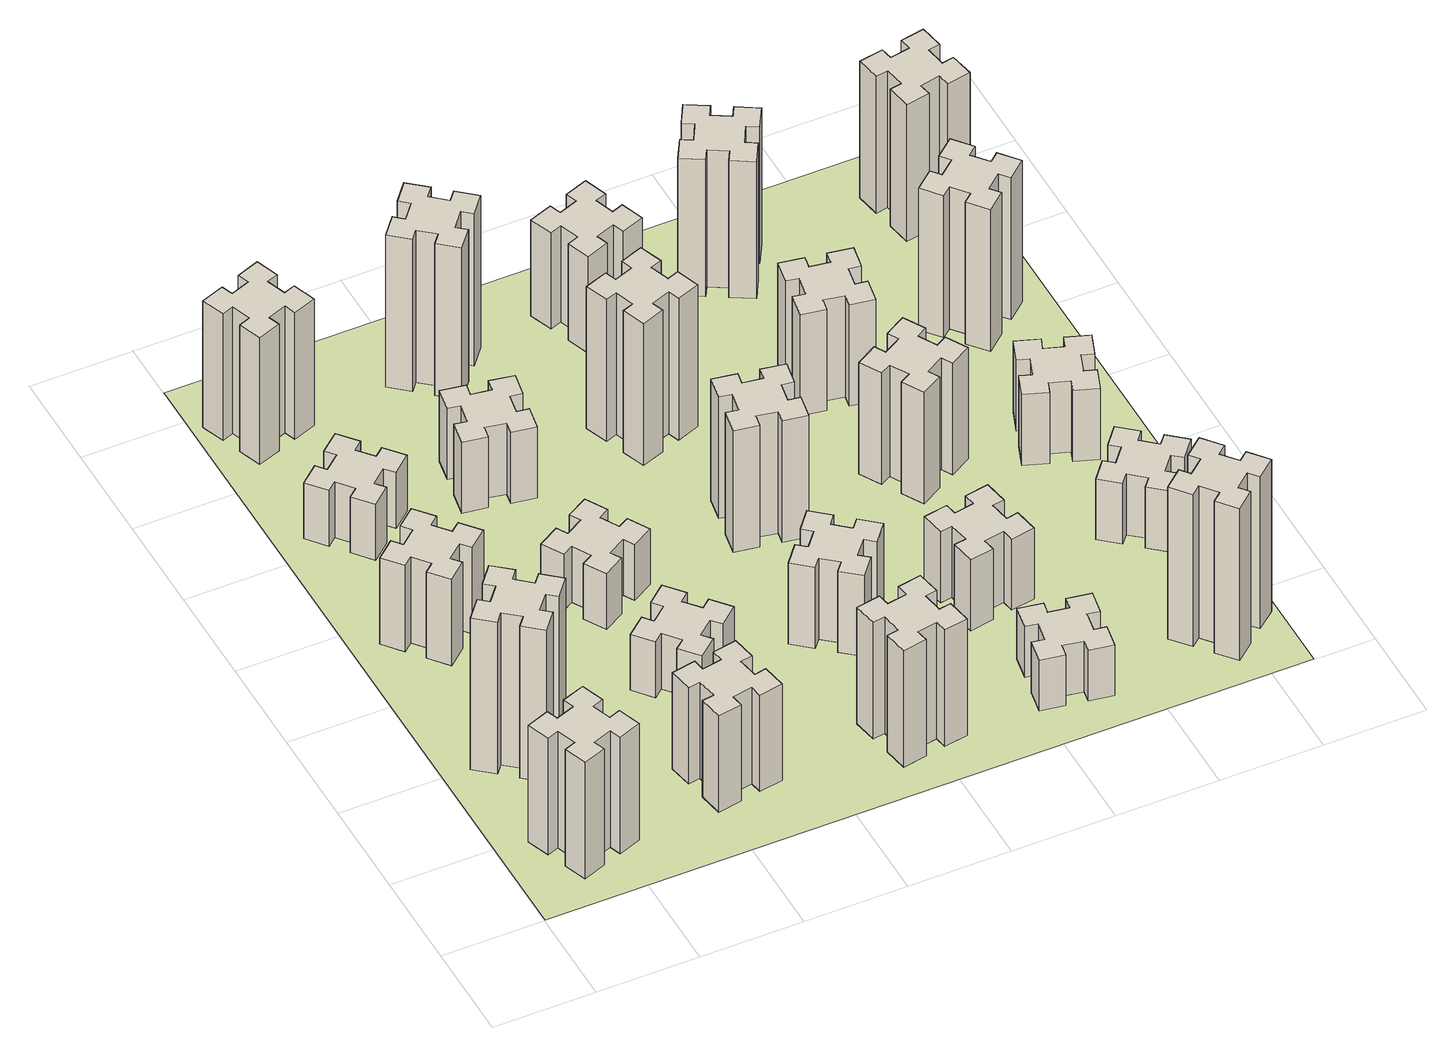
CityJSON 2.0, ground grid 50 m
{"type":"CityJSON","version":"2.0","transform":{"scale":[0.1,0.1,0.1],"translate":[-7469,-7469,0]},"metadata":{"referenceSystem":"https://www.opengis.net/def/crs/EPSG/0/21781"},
"CityObjects":{
"building1":{"type":"Building","attributes":{"class":"1000","function":"1000","usage":"1000","yearOfConstruction":2016,"roofType":"1000","measuredHeight":69,"storeysAboveGround":30,"storeysBelowGround":0},"geometry":[{"type":"Solid","lod":"1","boundaries":[[[[0,1,2,3,4,5,6,7,8,9,10,11,12,13,14,15,16,17,18,19]],[[17,16,20,21]],[[16,15,22,20]],[[15,14,23,22]],[[14,13,24,23]],[[13,12,25,24]],[[12,11,26,25]],[[11,10,27,26]],[[10,9,28,27]],[[9,8,29,28]],[[8,7,30,29]],[[7,6,31,30]],[[6,5,32,31]],[[5,4,33,32]],[[4,3,34,33]],[[3,2,35,34]],[[2,1,36,35]],[[1,0,37,36]],[[0,19,38,37]],[[19,18,39,38]],[[18,17,21,39]],[[24,25,26,27,28,29,30,31,32,33,34,35,36,37,38,39,21,20,22,23]]]]}]},
"building2":{"type":"Building","attributes":{"class":"1000","function":"1000","usage":"1000","yearOfConstruction":2016,"roofType":"1000","measuredHeight":90,"storeysAboveGround":30,"storeysBelowGround":0},"geometry":[{"type":"Solid","lod":"1","boundaries":[[[[40,41,42,43,44,45,46,47,48,49,50,51,52,53,54,55,56,57,58,59]],[[57,56,60,61]],[[56,55,62,60]],[[55,54,63,62]],[[54,53,64,63]],[[53,52,65,64]],[[52,51,66,65]],[[51,50,67,66]],[[50,49,68,67]],[[49,48,69,68]],[[48,47,70,69]],[[47,46,71,70]],[[46,45,72,71]],[[45,44,73,72]],[[44,43,74,73]],[[43,42,75,74]],[[42,41,76,75]],[[41,40,77,76]],[[40,59,78,77]],[[59,58,79,78]],[[58,57,61,79]],[[64,65,66,67,68,69,70,71,72,73,74,75,76,77,78,79,61,60,62,63]]]]}]},
"building3":{"type":"Building","attributes":{"class":"1000","function":"1000","usage":"1000","yearOfConstruction":2016,"roofType":"1000","measuredHeight":51,"storeysAboveGround":30,"storeysBelowGround":0},"geometry":[{"type":"Solid","lod":"1","boundaries":[[[[80,81,82,83,84,85,86,87,88,89,90,91,92,93,94,95,96,97,98,99]],[[97,96,100,101]],[[96,95,102,100]],[[95,94,103,102]],[[94,93,104,103]],[[93,92,105,104]],[[92,91,106,105]],[[91,90,107,106]],[[90,89,108,107]],[[89,88,109,108]],[[88,87,110,109]],[[87,86,111,110]],[[86,85,112,111]],[[85,84,113,112]],[[84,83,114,113]],[[83,82,115,114]],[[82,81,116,115]],[[81,80,117,116]],[[80,99,118,117]],[[99,98,119,118]],[[98,97,101,119]],[[104,105,106,107,108,109,110,111,112,113,114,115,116,117,118,119,101,100,102,103]]]]}]},
"building4":{"type":"Building","attributes":{"class":"1000","function":"1000","usage":"1000","yearOfConstruction":2016,"roofType":"1000","measuredHeight":33,"storeysAboveGround":30,"storeysBelowGround":0},"geometry":[{"type":"Solid","lod":"1","boundaries":[[[[120,121,122,123,124,125,126,127,128,129,130,131,132,133,134,135,136,137,138,139]],[[137,136,140,141]],[[136,135,142,140]],[[135,134,143,142]],[[134,133,144,143]],[[133,132,145,144]],[[132,131,146,145]],[[131,130,147,146]],[[130,129,148,147]],[[129,128,149,148]],[[128,127,150,149]],[[127,126,151,150]],[[126,125,152,151]],[[125,124,153,152]],[[124,123,154,153]],[[123,122,155,154]],[[122,121,156,155]],[[121,120,157,156]],[[120,139,158,157]],[[139,138,159,158]],[[138,137,141,159]],[[144,145,146,147,148,149,150,151,152,153,154,155,156,157,158,159,141,140,142,143]]]]}]},
"building5":{"type":"Building","attributes":{"class":"1000","function":"1000","usage":"1000","yearOfConstruction":2016,"roofType":"1000","measuredHeight":57,"storeysAboveGround":30,"storeysBelowGround":0},"geometry":[{"type":"Solid","lod":"1","boundaries":[[[[160,161,162,163,164,165,166,167,168,169,170,171,172,173,174,175,176,177,178,179]],[[177,176,180,181]],[[176,175,182,180]],[[175,174,183,182]],[[174,173,184,183]],[[173,172,185,184]],[[172,171,186,185]],[[171,170,187,186]],[[170,169,188,187]],[[169,168,189,188]],[[168,167,190,189]],[[167,166,191,190]],[[166,165,192,191]],[[165,164,193,192]],[[164,163,194,193]],[[163,162,195,194]],[[162,161,196,195]],[[161,160,197,196]],[[160,179,198,197]],[[179,178,199,198]],[[178,177,181,199]],[[184,185,186,187,188,189,190,191,192,193,194,195,196,197,198,199,181,180,182,183]]]]}]},
"building6":{"type":"Building","attributes":{"class":"1000","function":"1000","usage":"1000","yearOfConstruction":2016,"roofType":"1000","measuredHeight":75,"storeysAboveGround":30,"storeysBelowGround":0},"geometry":[{"type":"Solid","lod":"1","boundaries":[[[[200,201,202,203,204,205,206,207,208,209,210,211,212,213,214,215,216,217,218,219]],[[217,216,220,221]],[[216,215,222,220]],[[215,214,223,222]],[[214,213,224,223]],[[213,212,225,224]],[[212,211,226,225]],[[211,210,227,226]],[[210,209,228,227]],[[209,208,229,228]],[[208,207,230,229]],[[207,206,231,230]],[[206,205,232,231]],[[205,204,233,232]],[[204,203,234,233]],[[203,202,235,234]],[[202,201,236,235]],[[201,200,237,236]],[[200,219,238,237]],[[219,218,239,238]],[[218,217,221,239]],[[224,225,226,227,228,229,230,231,232,233,234,235,236,237,238,239,221,220,222,223]]]]}]},
"building7":{"type":"Building","attributes":{"class":"1000","function":"1000","usage":"1000","yearOfConstruction":2016,"roofType":"1000","measuredHeight":33,"storeysAboveGround":30,"storeysBelowGround":0},"geometry":[{"type":"Solid","lod":"1","boundaries":[[[[240,241,242,243,244,245,246,247,248,249,250,251,252,253,254,255,256,257,258,259]],[[257,256,260,261]],[[256,255,262,260]],[[255,254,263,262]],[[254,253,264,263]],[[253,252,265,264]],[[252,251,266,265]],[[251,250,267,266]],[[250,249,268,267]],[[249,248,269,268]],[[248,247,270,269]],[[247,246,271,270]],[[246,245,272,271]],[[245,244,273,272]],[[244,243,274,273]],[[243,242,275,274]],[[242,241,276,275]],[[241,240,277,276]],[[240,259,278,277]],[[259,258,279,278]],[[258,257,261,279]],[[264,265,266,267,268,269,270,271,272,273,274,275,276,277,278,279,261,260,262,263]]]]}]},
"building8":{"type":"Building","attributes":{"class":"1000","function":"1000","usage":"1000","yearOfConstruction":2016,"roofType":"1000","measuredHeight":33,"storeysAboveGround":30,"storeysBelowGround":0},"geometry":[{"type":"Solid","lod":"1","boundaries":[[[[280,281,282,283,284,285,286,287,288,289,290,291,292,293,294,295,296,297,298,299]],[[297,296,300,301]],[[296,295,302,300]],[[295,294,303,302]],[[294,293,304,303]],[[293,292,305,304]],[[292,291,306,305]],[[291,290,307,306]],[[290,289,308,307]],[[289,288,309,308]],[[288,287,310,309]],[[287,286,311,310]],[[286,285,312,311]],[[285,284,313,312]],[[284,283,314,313]],[[283,282,315,314]],[[282,281,316,315]],[[281,280,317,316]],[[280,299,318,317]],[[299,298,319,318]],[[298,297,301,319]],[[304,305,306,307,308,309,310,311,312,313,314,315,316,317,318,319,301,300,302,303]]]]}]},
"building9":{"type":"Building","attributes":{"class":"1000","function":"1000","usage":"1000","yearOfConstruction":2016,"roofType":"1000","measuredHeight":42,"storeysAboveGround":30,"storeysBelowGround":0},"geometry":[{"type":"Solid","lod":"1","boundaries":[[[[320,321,322,323,324,325,326,327,328,329,330,331,332,333,334,335,336,337,338,339]],[[337,336,340,341]],[[336,335,342,340]],[[335,334,343,342]],[[334,333,344,343]],[[333,332,345,344]],[[332,331,346,345]],[[331,330,347,346]],[[330,329,348,347]],[[329,328,349,348]],[[328,327,350,349]],[[327,326,351,350]],[[326,325,352,351]],[[325,324,353,352]],[[324,323,354,353]],[[323,322,355,354]],[[322,321,356,355]],[[321,320,357,356]],[[320,339,358,357]],[[339,338,359,358]],[[338,337,341,359]],[[344,345,346,347,348,349,350,351,352,353,354,355,356,357,358,359,341,340,342,343]]]]}]},
"building10":{"type":"Building","attributes":{"class":"1000","function":"1000","usage":"1000","yearOfConstruction":2016,"roofType":"1000","measuredHeight":69,"storeysAboveGround":30,"storeysBelowGround":0},"geometry":[{"type":"Solid","lod":"1","boundaries":[[[[360,361,362,363,364,365,366,367,368,369,370,371,372,373,374,375,376,377,378,379]],[[377,376,380,381]],[[376,375,382,380]],[[375,374,383,382]],[[374,373,384,383]],[[373,372,385,384]],[[372,371,386,385]],[[371,370,387,386]],[[370,369,388,387]],[[369,368,389,388]],[[368,367,390,389]],[[367,366,391,390]],[[366,365,392,391]],[[365,364,393,392]],[[364,363,394,393]],[[363,362,395,394]],[[362,361,396,395]],[[361,360,397,396]],[[360,379,398,397]],[[379,378,399,398]],[[378,377,381,399]],[[384,385,386,387,388,389,390,391,392,393,394,395,396,397,398,399,381,380,382,383]]]]}]},
"building11":{"type":"Building","attributes":{"class":"1000","function":"1000","usage":"1000","yearOfConstruction":2016,"roofType":"1000","measuredHeight":90,"storeysAboveGround":30,"storeysBelowGround":0},"geometry":[{"type":"Solid","lod":"1","boundaries":[[[[400,401,402,403,404,405,406,407,408,409,410,411,412,413,414,415,416,417,418,419]],[[417,416,420,421]],[[416,415,422,420]],[[415,414,423,422]],[[414,413,424,423]],[[413,412,425,424]],[[412,411,426,425]],[[411,410,427,426]],[[410,409,428,427]],[[409,408,429,428]],[[408,407,430,429]],[[407,406,431,430]],[[406,405,432,431]],[[405,404,433,432]],[[404,403,434,433]],[[403,402,435,434]],[[402,401,436,435]],[[401,400,437,436]],[[400,419,438,437]],[[419,418,439,438]],[[418,417,421,439]],[[424,425,426,427,428,429,430,431,432,433,434,435,436,437,438,439,421,420,422,423]]]]}]},
"building12":{"type":"Building","attributes":{"class":"1000","function":"1000","usage":"1000","yearOfConstruction":2016,"roofType":"1000","measuredHeight":48,"storeysAboveGround":30,"storeysBelowGround":0},"geometry":[{"type":"Solid","lod":"1","boundaries":[[[[440,441,442,443,444,445,446,447,448,449,450,451,452,453,454,455,456,457,458,459]],[[457,456,460,461]],[[456,455,462,460]],[[455,454,463,462]],[[454,453,464,463]],[[453,452,465,464]],[[452,451,466,465]],[[451,450,467,466]],[[450,449,468,467]],[[449,448,469,468]],[[448,447,470,469]],[[447,446,471,470]],[[446,445,472,471]],[[445,444,473,472]],[[444,443,474,473]],[[443,442,475,474]],[[442,441,476,475]],[[441,440,477,476]],[[440,459,478,477]],[[459,458,479,478]],[[458,457,461,479]],[[464,465,466,467,468,469,470,471,472,473,474,475,476,477,478,479,461,460,462,463]]]]}]},
"building13":{"type":"Building","attributes":{"class":"1000","function":"1000","usage":"1000","yearOfConstruction":2016,"roofType":"1000","measuredHeight":72,"storeysAboveGround":30,"storeysBelowGround":0},"geometry":[{"type":"Solid","lod":"1","boundaries":[[[[480,481,482,483,484,485,486,487,488,489,490,491,492,493,494,495,496,497,498,499]],[[497,496,500,501]],[[496,495,502,500]],[[495,494,503,502]],[[494,493,504,503]],[[493,492,505,504]],[[492,491,506,505]],[[491,490,507,506]],[[490,489,508,507]],[[489,488,509,508]],[[488,487,510,509]],[[487,486,511,510]],[[486,485,512,511]],[[485,484,513,512]],[[484,483,514,513]],[[483,482,515,514]],[[482,481,516,515]],[[481,480,517,516]],[[480,499,518,517]],[[499,498,519,518]],[[498,497,501,519]],[[504,505,506,507,508,509,510,511,512,513,514,515,516,517,518,519,501,500,502,503]]]]}]},
"building14":{"type":"Building","attributes":{"class":"1000","function":"1000","usage":"1000","yearOfConstruction":2016,"roofType":"1000","measuredHeight":84,"storeysAboveGround":30,"storeysBelowGround":0},"geometry":[{"type":"Solid","lod":"1","boundaries":[[[[520,521,522,523,524,525,526,527,528,529,530,531,532,533,534,535,536,537,538,539]],[[537,536,540,541]],[[536,535,542,540]],[[535,534,543,542]],[[534,533,544,543]],[[533,532,545,544]],[[532,531,546,545]],[[531,530,547,546]],[[530,529,548,547]],[[529,528,549,548]],[[528,527,550,549]],[[527,526,551,550]],[[526,525,552,551]],[[525,524,553,552]],[[524,523,554,553]],[[523,522,555,554]],[[522,521,556,555]],[[521,520,557,556]],[[520,539,558,557]],[[539,538,559,558]],[[538,537,541,559]],[[544,545,546,547,548,549,550,551,552,553,554,555,556,557,558,559,541,540,542,543]]]]}]},
"building15":{"type":"Building","attributes":{"class":"1000","function":"1000","usage":"1000","yearOfConstruction":2016,"roofType":"1000","measuredHeight":30,"storeysAboveGround":30,"storeysBelowGround":0},"geometry":[{"type":"Solid","lod":"1","boundaries":[[[[560,561,562,563,564,565,566,567,568,569,570,571,572,573,574,575,576,577,578,579]],[[577,576,580,581]],[[576,575,582,580]],[[575,574,583,582]],[[574,573,584,583]],[[573,572,585,584]],[[572,571,586,585]],[[571,570,587,586]],[[570,569,588,587]],[[569,568,589,588]],[[568,567,590,589]],[[567,566,591,590]],[[566,565,592,591]],[[565,564,593,592]],[[564,563,594,593]],[[563,562,595,594]],[[562,561,596,595]],[[561,560,597,596]],[[560,579,598,597]],[[579,578,599,598]],[[578,577,581,599]],[[584,585,586,587,588,589,590,591,592,593,594,595,596,597,598,599,581,580,582,583]]]]}]},
"building16":{"type":"Building","attributes":{"class":"1000","function":"1000","usage":"1000","yearOfConstruction":2016,"roofType":"1000","measuredHeight":57,"storeysAboveGround":30,"storeysBelowGround":0},"geometry":[{"type":"Solid","lod":"1","boundaries":[[[[600,601,602,603,604,605,606,607,608,609,610,611,612,613,614,615,616,617,618,619]],[[617,616,620,621]],[[616,615,622,620]],[[615,614,623,622]],[[614,613,624,623]],[[613,612,625,624]],[[612,611,626,625]],[[611,610,627,626]],[[610,609,628,627]],[[609,608,629,628]],[[608,607,630,629]],[[607,606,631,630]],[[606,605,632,631]],[[605,604,633,632]],[[604,603,634,633]],[[603,602,635,634]],[[602,601,636,635]],[[601,600,637,636]],[[600,619,638,637]],[[619,618,639,638]],[[618,617,621,639]],[[624,625,626,627,628,629,630,631,632,633,634,635,636,637,638,639,621,620,622,623]]]]}]},
"building17":{"type":"Building","attributes":{"class":"1000","function":"1000","usage":"1000","yearOfConstruction":2016,"roofType":"1000","measuredHeight":42,"storeysAboveGround":30,"storeysBelowGround":0},"geometry":[{"type":"Solid","lod":"1","boundaries":[[[[640,641,642,643,644,645,646,647,648,649,650,651,652,653,654,655,656,657,658,659]],[[657,656,660,661]],[[656,655,662,660]],[[655,654,663,662]],[[654,653,664,663]],[[653,652,665,664]],[[652,651,666,665]],[[651,650,667,666]],[[650,649,668,667]],[[649,648,669,668]],[[648,647,670,669]],[[647,646,671,670]],[[646,645,672,671]],[[645,644,673,672]],[[644,643,674,673]],[[643,642,675,674]],[[642,641,676,675]],[[641,640,677,676]],[[640,659,678,677]],[[659,658,679,678]],[[658,657,661,679]],[[664,665,666,667,668,669,670,671,672,673,674,675,676,677,678,679,661,660,662,663]]]]}]},
"building18":{"type":"Building","attributes":{"class":"1000","function":"1000","usage":"1000","yearOfConstruction":2016,"roofType":"1000","measuredHeight":66,"storeysAboveGround":30,"storeysBelowGround":0},"geometry":[{"type":"Solid","lod":"1","boundaries":[[[[680,681,682,683,684,685,686,687,688,689,690,691,692,693,694,695,696,697,698,699]],[[697,696,700,701]],[[696,695,702,700]],[[695,694,703,702]],[[694,693,704,703]],[[693,692,705,704]],[[692,691,706,705]],[[691,690,707,706]],[[690,689,708,707]],[[689,688,709,708]],[[688,687,710,709]],[[687,686,711,710]],[[686,685,712,711]],[[685,684,713,712]],[[684,683,714,713]],[[683,682,715,714]],[[682,681,716,715]],[[681,680,717,716]],[[680,699,718,717]],[[699,698,719,718]],[[698,697,701,719]],[[704,705,706,707,708,709,710,711,712,713,714,715,716,717,718,719,701,700,702,703]]]]}]},
"building19":{"type":"Building","attributes":{"class":"1000","function":"1000","usage":"1000","yearOfConstruction":2016,"roofType":"1000","measuredHeight":60,"storeysAboveGround":30,"storeysBelowGround":0},"geometry":[{"type":"Solid","lod":"1","boundaries":[[[[720,721,722,723,724,725,726,727,728,729,730,731,732,733,734,735,736,737,738,739]],[[737,736,740,741]],[[736,735,742,740]],[[735,734,743,742]],[[734,733,744,743]],[[733,732,745,744]],[[732,731,746,745]],[[731,730,747,746]],[[730,729,748,747]],[[729,728,749,748]],[[728,727,750,749]],[[727,726,751,750]],[[726,725,752,751]],[[725,724,753,752]],[[724,723,754,753]],[[723,722,755,754]],[[722,721,756,755]],[[721,720,757,756]],[[720,739,758,757]],[[739,738,759,758]],[[738,737,741,759]],[[744,745,746,747,748,749,750,751,752,753,754,755,756,757,758,759,741,740,742,743]]]]}]},
"building20":{"type":"Building","attributes":{"class":"1000","function":"1000","usage":"1000","yearOfConstruction":2016,"roofType":"1000","measuredHeight":81,"storeysAboveGround":30,"storeysBelowGround":0},"geometry":[{"type":"Solid","lod":"1","boundaries":[[[[760,761,762,763,764,765,766,767,768,769,770,771,772,773,774,775,776,777,778,779]],[[777,776,780,781]],[[776,775,782,780]],[[775,774,783,782]],[[774,773,784,783]],[[773,772,785,784]],[[772,771,786,785]],[[771,770,787,786]],[[770,769,788,787]],[[769,768,789,788]],[[768,767,790,789]],[[767,766,791,790]],[[766,765,792,791]],[[765,764,793,792]],[[764,763,794,793]],[[763,762,795,794]],[[762,761,796,795]],[[761,760,797,796]],[[760,779,798,797]],[[779,778,799,798]],[[778,777,781,799]],[[784,785,786,787,788,789,790,791,792,793,794,795,796,797,798,799,781,780,782,783]]]]}]},
"building21":{"type":"Building","attributes":{"class":"1000","function":"1000","usage":"1000","yearOfConstruction":2016,"roofType":"1000","measuredHeight":90,"storeysAboveGround":30,"storeysBelowGround":0},"geometry":[{"type":"Solid","lod":"1","boundaries":[[[[800,801,802,803,804,805,806,807,808,809,810,811,812,813,814,815,816,817,818,819]],[[817,816,820,821]],[[816,815,822,820]],[[815,814,823,822]],[[814,813,824,823]],[[813,812,825,824]],[[812,811,826,825]],[[811,810,827,826]],[[810,809,828,827]],[[809,808,829,828]],[[808,807,830,829]],[[807,806,831,830]],[[806,805,832,831]],[[805,804,833,832]],[[804,803,834,833]],[[803,802,835,834]],[[802,801,836,835]],[[801,800,837,836]],[[800,819,838,837]],[[819,818,839,838]],[[818,817,821,839]],[[824,825,826,827,828,829,830,831,832,833,834,835,836,837,838,839,821,820,822,823]]]]}]},
"building22":{"type":"Building","attributes":{"class":"1000","function":"1000","usage":"1000","yearOfConstruction":2016,"roofType":"1000","measuredHeight":36,"storeysAboveGround":30,"storeysBelowGround":0},"geometry":[{"type":"Solid","lod":"1","boundaries":[[[[840,841,842,843,844,845,846,847,848,849,850,851,852,853,854,855,856,857,858,859]],[[857,856,860,861]],[[856,855,862,860]],[[855,854,863,862]],[[854,853,864,863]],[[853,852,865,864]],[[852,851,866,865]],[[851,850,867,866]],[[850,849,868,867]],[[849,848,869,868]],[[848,847,870,869]],[[847,846,871,870]],[[846,845,872,871]],[[845,844,873,872]],[[844,843,874,873]],[[843,842,875,874]],[[842,841,876,875]],[[841,840,877,876]],[[840,859,878,877]],[[859,858,879,878]],[[858,857,861,879]],[[864,865,866,867,868,869,870,871,872,873,874,875,876,877,878,879,861,860,862,863]]]]}]},
"building23":{"type":"Building","attributes":{"class":"1000","function":"1000","usage":"1000","yearOfConstruction":2016,"roofType":"1000","measuredHeight":42,"storeysAboveGround":30,"storeysBelowGround":0},"geometry":[{"type":"Solid","lod":"1","boundaries":[[[[880,881,882,883,884,885,886,887,888,889,890,891,892,893,894,895,896,897,898,899]],[[897,896,900,901]],[[896,895,902,900]],[[895,894,903,902]],[[894,893,904,903]],[[893,892,905,904]],[[892,891,906,905]],[[891,890,907,906]],[[890,889,908,907]],[[889,888,909,908]],[[888,887,910,909]],[[887,886,911,910]],[[886,885,912,911]],[[885,884,913,912]],[[884,883,914,913]],[[883,882,915,914]],[[882,881,916,915]],[[881,880,917,916]],[[880,899,918,917]],[[899,898,919,918]],[[898,897,901,919]],[[904,905,906,907,908,909,910,911,912,913,914,915,916,917,918,919,901,900,902,903]]]]}]},
"building24":{"type":"Building","attributes":{"class":"1000","function":"1000","usage":"1000","yearOfConstruction":2016,"roofType":"1000","measuredHeight":84,"storeysAboveGround":30,"storeysBelowGround":0},"geometry":[{"type":"Solid","lod":"1","boundaries":[[[[920,921,922,923,924,925,926,927,928,929,930,931,932,933,934,935,936,937,938,939]],[[937,936,940,941]],[[936,935,942,940]],[[935,934,943,942]],[[934,933,944,943]],[[933,932,945,944]],[[932,931,946,945]],[[931,930,947,946]],[[930,929,948,947]],[[929,928,949,948]],[[928,927,950,949]],[[927,926,951,950]],[[926,925,952,951]],[[925,924,953,952]],[[924,923,954,953]],[[923,922,955,954]],[[922,921,956,955]],[[921,920,957,956]],[[920,939,958,957]],[[939,938,959,958]],[[938,937,941,959]],[[944,945,946,947,948,949,950,951,952,953,954,955,956,957,958,959,941,940,942,943]]]]}]},
"building25":{"type":"Building","attributes":{"class":"1000","function":"1000","usage":"1000","yearOfConstruction":2016,"roofType":"1000","measuredHeight":81,"storeysAboveGround":30,"storeysBelowGround":0},"geometry":[{"type":"Solid","lod":"1","boundaries":[[[[960,961,962,963,964,965,966,967,968,969,970,971,972,973,974,975,976,977,978,979]],[[977,976,980,981]],[[976,975,982,980]],[[975,974,983,982]],[[974,973,984,983]],[[973,972,985,984]],[[972,971,986,985]],[[971,970,987,986]],[[970,969,988,987]],[[969,968,989,988]],[[968,967,990,989]],[[967,966,991,990]],[[966,965,992,991]],[[965,964,993,992]],[[964,963,994,993]],[[963,962,995,994]],[[962,961,996,995]],[[961,960,997,996]],[[960,979,998,997]],[[979,978,999,998]],[[978,977,981,999]],[[984,985,986,987,988,989,990,991,992,993,994,995,996,997,998,999,981,980,982,983]]]]}]},
"landuse1":{"type":"LandUse","attributes":{"name":"plot1","function":"1010"},"geometry":[{"type":"MultiSurface","lod":"1","boundaries":[[[1000,1001,1002,1003]]]}]}
},
"vertices":[
[385,496,0],[291,462,0],[270,518,0],[157,477,0],[199,364,0],[255,385,0],[289,291,0],[233,270,0],[274,157,0],[387,199,0],[366,255,0],[460,289,0],[480,233,0],[593,274,0],[552,387,0],[496,366,0],[462,460,0],[518,480,0],[477,593,0],[364,552,0],[462,460,690],[518,480,690],[496,366,690],[552,387,690],[593,274,690],[480,233,690],[460,289,690],[366,255,690],[387,199,690],[274,157,690],[233,270,690],[289,291,690],[255,385,690],[199,364,690],[157,477,690],[270,518,690],[291,462,690],[385,496,690],[364,552,690],[477,593,690],
[484,1067,0],[408,1132,0],[446,1178,0],[354,1255,0],[277,1163,0],[323,1124,0],[259,1048,0],[213,1086,0],[136,994,0],[228,917,0],[266,963,0],[343,899,0],[304,853,0],[396,776,0],[473,868,0],[427,906,0],[492,983,0],[538,944,0],[615,1036,0],[523,1113,0],[492,983,900],[538,944,900],[427,906,900],[473,868,900],[396,776,900],[304,853,900],[343,899,900],[266,963,900],[228,917,900],[136,994,900],[213,1086,900],[259,1048,900],[323,1124,900],[277,1163,900],[354,1255,900],[446,1178,900],[408,1132,900],[484,1067,900],[523,1113,900],[615,1036,900],
[492,1888,0],[427,1964,0],[473,2003,0],[396,2095,0],[304,2018,0],[343,1972,0],[266,1907,0],[228,1953,0],[136,1876,0],[213,1784,0],[259,1823,0],[323,1746,0],[277,1708,0],[354,1616,0],[446,1693,0],[408,1739,0],[484,1803,0],[523,1757,0],[615,1834,0],[538,1926,0],[484,1803,510],[523,1757,510],[408,1739,510],[446,1693,510],[354,1616,510],[277,1708,510],[323,1746,510],[259,1823,510],[213,1784,510],[136,1876,510],[228,1953,510],[266,1907,510],[343,1972,510],[304,2018,510],[396,2095,510],[473,2003,510],[427,1964,510],[492,1888,510],[538,1926,510],[615,1834,510],
[492,2628,0],[427,2704,0],[473,2743,0],[396,2835,0],[304,2758,0],[343,2712,0],[266,2647,0],[228,2693,0],[136,2616,0],[213,2524,0],[259,2563,0],[323,2486,0],[277,2448,0],[354,2356,0],[446,2433,0],[408,2479,0],[484,2543,0],[523,2497,0],[615,2574,0],[538,2666,0],[484,2543,330],[523,2497,330],[408,2479,330],[446,2433,330],[354,2356,330],[277,2448,330],[323,2486,330],[259,2563,330],[213,2524,330],[136,2616,330],[228,2693,330],[266,2647,330],[343,2712,330],[304,2758,330],[396,2835,330],[473,2743,330],[427,2704,330],[492,2628,330],[538,2666,330],[615,2574,330],
[1085,358,0],[1184,376,0],[1194,317,0],[1312,337,0],[1291,456,0],[1232,445,0],[1215,544,0],[1274,554,0],[1253,672,0],[1135,651,0],[1145,592,0],[1047,575,0],[1037,634,0],[918,613,0],[939,495,0],[998,505,0],[1016,407,0],[957,397,0],[977,278,0],[1096,299,0],[1016,407,570],[957,397,570],[998,505,570],[939,495,570],[918,613,570],[1037,634,570],[1047,575,570],[1145,592,570],[1135,651,570],[1253,672,570],[1274,554,570],[1215,544,570],[1232,445,570],[1291,456,570],[1312,337,570],[1194,317,570],[1184,376,570],[1085,358,570],[1096,299,570],[977,278,570],
[155,3345,0],[189,3251,0],[133,3230,0],[174,3117,0],[287,3159,0],[266,3215,0],[360,3249,0],[380,3193,0],[493,3234,0],[452,3347,0],[396,3326,0],[362,3420,0],[418,3440,0],[377,3553,0],[264,3512,0],[285,3456,0],[191,3422,0],[170,3478,0],[57,3437,0],[99,3324,0],[191,3422,750],[170,3478,750],[285,3456,750],[264,3512,750],[377,3553,750],[418,3440,750],[362,3420,750],[396,3326,750],[452,3347,750],[493,3234,750],[380,3193,750],[360,3249,750],[266,3215,750],[287,3159,750],[174,3117,750],[133,3230,750],[189,3251,750],[155,3345,750],[99,3324,750],[57,3437,750],
[1183,1232,0],[1106,1167,0],[1068,1213,0],[976,1136,0],[1053,1044,0],[1099,1083,0],[1163,1006,0],[1117,968,0],[1194,876,0],[1286,953,0],[1248,999,0],[1324,1063,0],[1363,1017,0],[1455,1094,0],[1378,1186,0],[1332,1148,0],[1267,1224,0],[1313,1263,0],[1236,1355,0],[1144,1278,0],[1267,1224,330],[1313,1263,330],[1332,1148,330],[1378,1186,330],[1455,1094,330],[1363,1017,330],[1324,1063,330],[1248,999,330],[1286,953,330],[1194,876,330],[1117,968,330],[1163,1006,330],[1099,1083,330],[1053,1044,330],[976,1136,330],[1068,1213,330],[1106,1167,330],[1183,1232,330],[1144,1278,330],[1236,1355,330],
[1127,1635,0],[1214,1685,0],[1244,1633,0],[1348,1693,0],[1288,1797,0],[1236,1767,0],[1186,1854,0],[1238,1884,0],[1178,1988,0],[1074,1928,0],[1104,1876,0],[1017,1826,0],[987,1878,0],[883,1818,0],[943,1714,0],[995,1744,0],[1045,1657,0],[993,1627,0],[1053,1523,0],[1157,1583,0],[1045,1657,330],[993,1627,330],[995,1744,330],[943,1714,330],[883,1818,330],[987,1878,330],[1017,1826,330],[1104,1876,330],[1074,1928,330],[1178,1988,330],[1238,1884,330],[1186,1854,330],[1236,1767,330],[1288,1797,330],[1348,1693,330],[1244,1633,330],[1214,1685,330],[1127,1635,330],[1157,1583,330],[1053,1523,330],
[1115,2527,0],[1132,2625,0],[1191,2615,0],[1212,2733,0],[1094,2754,0],[1084,2695,0],[985,2712,0],[996,2771,0],[877,2792,0],[857,2674,0],[916,2664,0],[898,2565,0],[839,2576,0],[818,2457,0],[937,2437,0],[947,2496,0],[1045,2478,0],[1035,2419,0],[1153,2398,0],[1174,2517,0],[1045,2478,420],[1035,2419,420],[947,2496,420],[937,2437,420],[818,2457,420],[839,2576,420],[898,2565,420],[916,2664,420],[857,2674,420],[877,2792,420],[996,2771,420],[985,2712,420],[1084,2695,420],[1094,2754,420],[1212,2733,420],[1191,2615,420],[1132,2625,420],[1115,2527,420],[1174,2517,420],[1153,2398,420],
[1985,492,0],[1887,475,0],[1877,534,0],[1758,513,0],[1779,395,0],[1838,405,0],[1856,307,0],[1797,297,0],[1817,178,0],[1936,199,0],[1925,258,0],[2024,276,0],[2034,217,0],[2152,237,0],[2131,356,0],[2072,345,0],[2055,444,0],[2114,454,0],[2093,572,0],[1975,551,0],[2055,444,690],[2114,454,690],[2072,345,690],[2131,356,690],[2152,237,690],[2034,217,690],[2024,276,690],[1925,258,690],[1936,199,690],[1817,178,690],[1797,297,690],[1856,307,690],[1838,405,690],[1779,395,690],[1758,513,690],[1877,534,690],[1887,475,690],[1985,492,690],[1975,551,690],[2093,572,690],
[1006,3283,0],[1083,3219,0],[1044,3173,0],[1136,3096,0],[1213,3188,0],[1167,3226,0],[1232,3303,0],[1278,3264,0],[1355,3356,0],[1263,3433,0],[1224,3387,0],[1148,3452,0],[1186,3498,0],[1094,3575,0],[1017,3483,0],[1063,3444,0],[999,3368,0],[953,3406,0],[876,3314,0],[968,3237,0],[999,3368,900],[953,3406,900],[1063,3444,900],[1017,3483,900],[1094,3575,900],[1186,3498,900],[1148,3452,900],[1224,3387,900],[1263,3433,900],[1355,3356,900],[1278,3264,900],[1232,3303,900],[1167,3226,900],[1213,3188,900],[1136,3096,900],[1044,3173,900],[1083,3219,900],[1006,3283,900],[968,3237,900],[876,3314,900],
[1903,1224,0],[1839,1148,0],[1793,1186,0],[1716,1094,0],[1808,1017,0],[1846,1063,0],[1923,999,0],[1884,953,0],[1976,876,0],[2053,968,0],[2007,1006,0],[2072,1083,0],[2118,1044,0],[2195,1136,0],[2103,1213,0],[2064,1167,0],[1988,1232,0],[2026,1278,0],[1934,1355,0],[1857,1263,0],[1988,1232,480],[2026,1278,480],[2064,1167,480],[2103,1213,480],[2195,1136,480],[2118,1044,480],[2072,1083,480],[2007,1006,480],[2053,968,480],[1976,876,480],[1884,953,480],[1923,999,480],[1846,1063,480],[1808,1017,480],[1716,1094,480],[1793,1186,480],[1839,1148,480],[1903,1224,480],[1857,1263,480],[1934,1355,480],
[2024,1955,0],[1925,1972,0],[1936,2031,0],[1817,2052,0],[1797,1934,0],[1856,1924,0],[1838,1825,0],[1779,1836,0],[1758,1717,0],[1877,1697,0],[1887,1756,0],[1985,1738,0],[1975,1679,0],[2093,1658,0],[2114,1777,0],[2055,1787,0],[2072,1885,0],[2131,1875,0],[2152,1993,0],[2034,2014,0],[2072,1885,720],[2131,1875,720],[2055,1787,720],[2114,1777,720],[2093,1658,720],[1975,1679,720],[1985,1738,720],[1887,1756,720],[1877,1697,720],[1758,1717,720],[1779,1836,720],[1838,1825,720],[1856,1924,720],[1797,1934,720],[1817,2052,720],[1936,2031,720],[1925,1972,720],[2024,1955,720],[2034,2014,720],[2152,1993,720],
[1876,2586,0],[1842,2680,0],[1898,2700,0],[1857,2813,0],[1744,2772,0],[1765,2716,0],[1671,2682,0],[1650,2738,0],[1537,2697,0],[1579,2584,0],[1635,2605,0],[1669,2511,0],[1613,2490,0],[1654,2377,0],[1767,2419,0],[1746,2475,0],[1840,2509,0],[1860,2453,0],[1973,2494,0],[1932,2607,0],[1840,2509,840],[1860,2453,840],[1746,2475,840],[1767,2419,840],[1654,2377,840],[1613,2490,840],[1669,2511,840],[1635,2605,840],[1579,2584,840],[1537,2697,840],[1650,2738,840],[1671,2682,840],[1765,2716,840],[1744,2772,840],[1857,2813,840],[1898,2700,840],[1842,2680,840],[1876,2586,840],[1932,2607,840],[1973,2494,840],
[2596,444,0],[2578,345,0],[2519,356,0],[2498,237,0],[2617,217,0],[2627,276,0],[2725,258,0],[2715,199,0],[2833,178,0],[2854,297,0],[2795,307,0],[2812,405,0],[2871,395,0],[2892,513,0],[2774,534,0],[2764,475,0],[2665,492,0],[2676,551,0],[2557,572,0],[2537,454,0],[2665,492,300],[2676,551,300],[2764,475,300],[2774,534,300],[2892,513,300],[2871,395,300],[2812,405,300],[2795,307,300],[2854,297,300],[2833,178,300],[2715,199,300],[2725,258,300],[2627,276,300],[2617,217,300],[2498,237,300],[2519,356,300],[2578,345,300],[2596,444,300],[2537,454,300],[2557,572,300],
[1846,3215,0],[1940,3249,0],[1960,3193,0],[2073,3234,0],[2032,3347,0],[1976,3326,0],[1942,3420,0],[1998,3440,0],[1957,3553,0],[1844,3512,0],[1865,3456,0],[1771,3422,0],[1750,3478,0],[1637,3437,0],[1679,3324,0],[1735,3345,0],[1769,3251,0],[1713,3230,0],[1754,3117,0],[1867,3159,0],[1769,3251,570],[1713,3230,570],[1735,3345,570],[1679,3324,570],[1637,3437,570],[1750,3478,570],[1771,3422,570],[1865,3456,570],[1844,3512,570],[1957,3553,570],[1998,3440,570],[1942,3420,570],[1976,3326,570],[2032,3347,570],[2073,3234,570],[1960,3193,570],[1940,3249,570],[1846,3215,570],[1867,3159,570],[1754,3117,570],
[2625,1132,0],[2527,1115,0],[2517,1174,0],[2398,1153,0],[2419,1035,0],[2478,1045,0],[2496,947,0],[2437,937,0],[2457,818,0],[2576,839,0],[2565,898,0],[2664,916,0],[2674,857,0],[2792,877,0],[2771,996,0],[2712,985,0],[2695,1084,0],[2754,1094,0],[2733,1212,0],[2615,1191,0],[2695,1084,420],[2754,1094,420],[2712,985,420],[2771,996,420],[2792,877,420],[2674,857,420],[2664,916,420],[2565,898,420],[2576,839,420],[2457,818,420],[2437,937,420],[2496,947,420],[2478,1045,420],[2419,1035,420],[2398,1153,420],[2517,1174,420],[2527,1115,420],[2625,1132,420],[2615,1191,420],[2733,1212,420],
[2684,1976,0],[2597,1926,0],[2567,1978,0],[2463,1918,0],[2523,1814,0],[2575,1844,0],[2625,1757,0],[2573,1727,0],[2633,1623,0],[2737,1683,0],[2707,1735,0],[2794,1785,0],[2824,1733,0],[2928,1793,0],[2868,1897,0],[2816,1867,0],[2766,1954,0],[2818,1984,0],[2758,2088,0],[2654,2028,0],[2766,1954,660],[2818,1984,660],[2816,1867,660],[2868,1897,660],[2928,1793,660],[2824,1733,660],[2794,1785,660],[2707,1735,660],[2737,1683,660],[2633,1623,660],[2573,1727,660],[2625,1757,660],[2575,1844,660],[2523,1814,660],[2463,1918,660],[2567,1978,660],[2597,1926,660],[2684,1976,660],[2654,2028,660],[2758,2088,660],
[2496,2564,0],[2478,2465,0],[2419,2476,0],[2398,2357,0],[2517,2337,0],[2527,2396,0],[2625,2378,0],[2615,2319,0],[2733,2298,0],[2754,2417,0],[2695,2427,0],[2712,2525,0],[2771,2515,0],[2792,2633,0],[2674,2654,0],[2664,2595,0],[2565,2612,0],[2576,2671,0],[2457,2692,0],[2437,2574,0],[2565,2612,600],[2576,2671,600],[2664,2595,600],[2674,2654,600],[2792,2633,600],[2771,2515,600],[2712,2525,600],[2695,2427,600],[2754,2417,600],[2733,2298,600],[2615,2319,600],[2625,2378,600],[2527,2396,600],[2517,2337,600],[2398,2357,600],[2419,2476,600],[2478,2465,600],[2496,2564,600],[2437,2574,600],[2457,2692,600],
[2594,3406,0],[2507,3456,0],[2537,3508,0],[2433,3568,0],[2373,3464,0],[2425,3434,0],[2375,3347,0],[2323,3377,0],[2263,3273,0],[2367,3213,0],[2397,3265,0],[2484,3215,0],[2454,3163,0],[2558,3103,0],[2618,3207,0],[2566,3237,0],[2616,3324,0],[2668,3294,0],[2728,3398,0],[2624,3458,0],[2616,3324,810],[2668,3294,810],[2566,3237,810],[2618,3207,810],[2558,3103,810],[2454,3163,810],[2484,3215,810],[2397,3265,810],[2367,3213,810],[2263,3273,810],[2323,3377,810],[2375,3347,810],[2425,3434,810],[2373,3464,810],[2433,3568,810],[2537,3508,810],[2507,3456,810],[2594,3406,810],[2624,3458,810],[2728,3398,810],
[3468,259,0],[3544,323,0],[3583,277,0],[3675,354,0],[3598,446,0],[3552,408,0],[3487,484,0],[3533,523,0],[3456,615,0],[3364,538,0],[3403,492,0],[3326,427,0],[3288,473,0],[3196,396,0],[3273,304,0],[3319,343,0],[3383,266,0],[3337,228,0],[3414,136,0],[3506,213,0],[3383,266,900],[3337,228,900],[3319,343,900],[3273,304,900],[3196,396,900],[3288,473,900],[3326,427,900],[3403,492,900],[3364,538,900],[3456,615,900],[3533,523,900],[3487,484,900],[3552,408,900],[3598,446,900],[3675,354,900],[3583,277,900],[3544,323,900],[3468,259,900],[3506,213,900],[3414,136,900],
[3487,1006,0],[3552,1083,0],[3598,1044,0],[3675,1136,0],[3583,1213,0],[3544,1167,0],[3468,1232,0],[3506,1278,0],[3414,1355,0],[3337,1263,0],[3383,1224,0],[3319,1148,0],[3273,1186,0],[3196,1094,0],[3288,1017,0],[3326,1063,0],[3403,999,0],[3364,953,0],[3456,876,0],[3533,968,0],[3403,999,360],[3364,953,360],[3326,1063,360],[3288,1017,360],[3196,1094,360],[3273,1186,360],[3319,1148,360],[3383,1224,360],[3337,1263,360],[3414,1355,360],[3506,1278,360],[3468,1232,360],[3544,1167,360],[3583,1213,360],[3675,1136,360],[3598,1044,360],[3552,1083,360],[3487,1006,360],[3533,968,360],[3456,876,360],
[3420,1842,0],[3326,1876,0],[3347,1932,0],[3234,1973,0],[3193,1860,0],[3249,1840,0],[3215,1746,0],[3159,1767,0],[3117,1654,0],[3230,1613,0],[3251,1669,0],[3345,1635,0],[3324,1579,0],[3437,1537,0],[3478,1650,0],[3422,1671,0],[3456,1765,0],[3512,1744,0],[3553,1857,0],[3440,1898,0],[3456,1765,420],[3512,1744,420],[3422,1671,420],[3478,1650,420],[3437,1537,420],[3324,1579,420],[3345,1635,420],[3251,1669,420],[3230,1613,420],[3117,1654,420],[3159,1767,420],[3215,1746,420],[3249,1840,420],[3193,1860,420],[3234,1973,420],[3347,1932,420],[3326,1876,420],[3420,1842,420],[3440,1898,420],[3553,1857,420],
[3452,2628,0],[3387,2704,0],[3433,2743,0],[3356,2835,0],[3264,2758,0],[3303,2712,0],[3226,2647,0],[3188,2693,0],[3096,2616,0],[3173,2524,0],[3219,2563,0],[3283,2486,0],[3237,2448,0],[3314,2356,0],[3406,2433,0],[3368,2479,0],[3444,2543,0],[3483,2497,0],[3575,2574,0],[3498,2666,0],[3444,2543,840],[3483,2497,840],[3368,2479,840],[3406,2433,840],[3314,2356,840],[3237,2448,840],[3283,2486,840],[3219,2563,840],[3173,2524,840],[3096,2616,840],[3188,2693,840],[3226,2647,840],[3303,2712,840],[3264,2758,840],[3356,2835,840],[3433,2743,840],[3387,2704,840],[3452,2628,840],[3498,2666,840],[3575,2574,840],
[3552,3305,0],[3535,3404,0],[3594,3414,0],[3573,3532,0],[3455,3511,0],[3465,3452,0],[3367,3435,0],[3357,3494,0],[3238,3473,0],[3259,3355,0],[3318,3365,0],[3336,3267,0],[3277,3257,0],[3297,3138,0],[3416,3159,0],[3405,3218,0],[3504,3236,0],[3514,3177,0],[3632,3197,0],[3611,3316,0],[3504,3236,810],[3514,3177,810],[3405,3218,810],[3416,3159,810],[3297,3138,810],[3277,3257,810],[3336,3267,810],[3318,3365,810],[3259,3355,810],[3238,3473,810],[3357,3494,810],[3367,3435,810],[3465,3452,810],[3455,3511,810],[3573,3532,810],[3594,3414,810],[3535,3404,810],[3552,3305,810],[3611,3316,810],[3632,3197,810],
[5,3705,0],[3705,3705,0],[3705,5,0],[5,5,0]
]}
